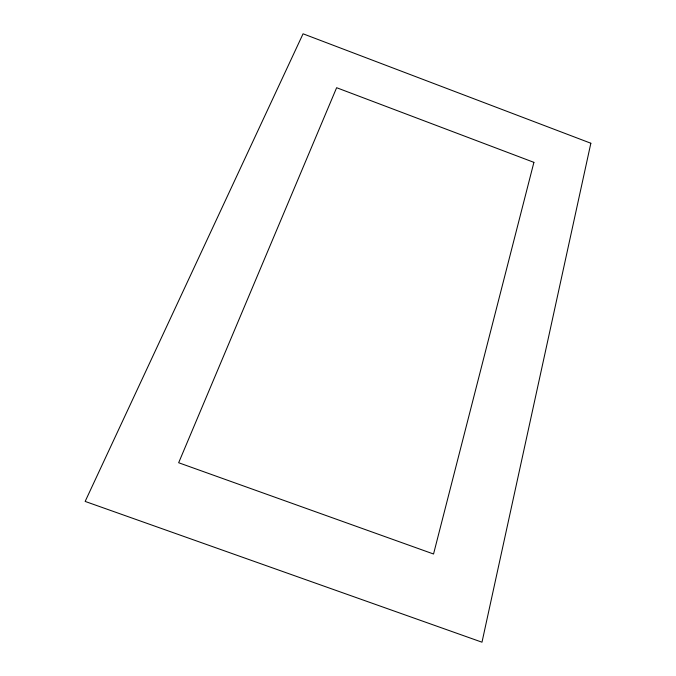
<?xml version="1.0" encoding="UTF-8"?>
<svg xmlns="http://www.w3.org/2000/svg" width="676" height="676" viewBox="0 0 676 676"><rect width="100%" height="100%" fill="white"/><g stroke="black" fill="none" stroke-linecap="round" stroke-linejoin="round"><path stroke-width="1.01" d="M590.849 143.236L481.988 642.2L85.151 501.423L303.059 33.8L590.849 143.236M533.905 162.35L433.544 554.007L178.658 462.739L336.631 87.711L533.905 162.35"/></g></svg>
